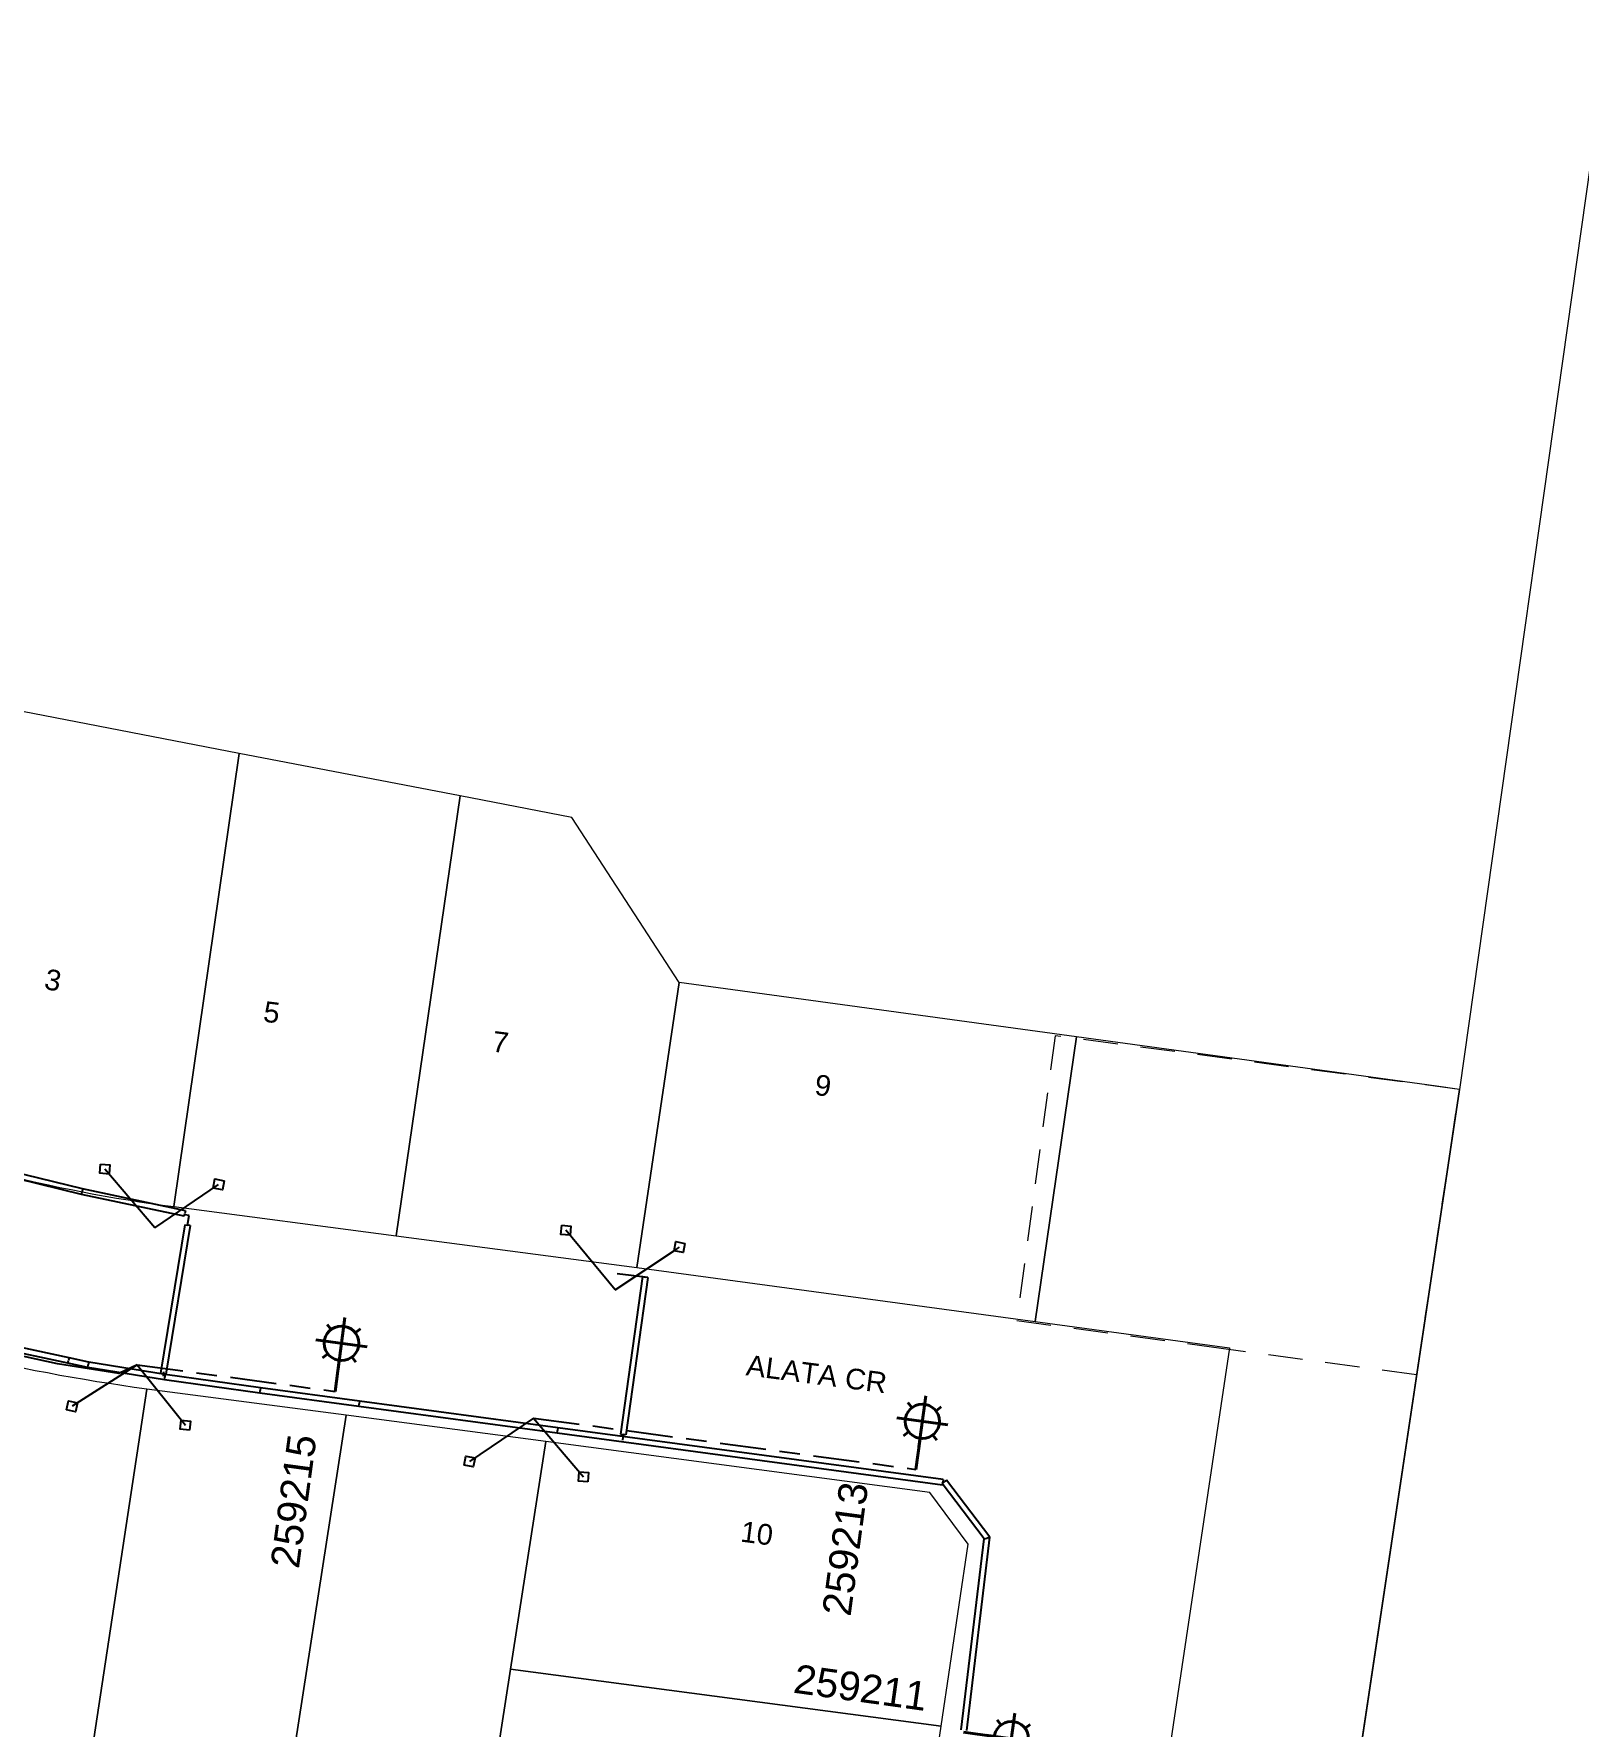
# Model space of a CAD drawing. Header units: metres. Extents: x 281818 to 283900, y 6133059 to 6135046.
# Drawn here: x 282355.7 to 282490.2, y 6134536.7 to 6134684 of the extents above; entities that cross this region are included whole.
import ezdxf
from ezdxf.enums import TextEntityAlignment as Align

# ---------------------------------------------------------------- set-up
doc = ezdxf.new("R2010")
doc.units = ezdxf.units.M
doc.linetypes.add('Cable Exist UG', pattern=[8.2, 4, -1.2, 1.8, -1.2])
doc.linetypes.add('Dash', pattern=[5, 3, -2])
doc.layers.get('0').update_dxf_attribs({"color": 6})
for name, color, linetype, lineweight in [('Cadastre Developer_SP_EXT', 9, 'Continuous', 5), ('Cadastre Land Parcels_SP_EXT', 9, 'Continuous', 5), ('Cadastre Roads_SP_EXT', 9, 'Continuous', 5)]:
    doc.layers.add(name, color=color, linetype=linetype, lineweight=lineweight)
for name, color, linetype in [('Duct_SP_EXT', 7, 'Continuous'), ('Equip_SP_SL_EXT', 7, 'Continuous'), ('Mains_LV_SL_EXT', 7, 'Continuous'), ('Services_SP_EXT', 7, 'Continuous'), ('Trench_SP_EXT', 7, 'Continuous')]:
    doc.layers.add(name, color=color, linetype=linetype)
doc.styles.add('iecARIAL', font='arial.ttf', dxfattribs={"height": 2})
doc.styles.get("Standard").update_dxf_attribs({"font": 'arial.ttf'})

# ---------------------------------------------------------------- blocks, each defined once
blk = doc.blocks.new('SL_LANTERN_EXT')
at = {"lineweight": 40}
for p, q in [((0, 1.97), (0, 6.47)), ((-1.46, 5.68), (-1.06, 5.28)), ((1.46, 5.68), (1.06, 5.28)), ((-2.25, 4.22), (2.25, 4.22)), ((-1.46, 2.76), (-1.06, 3.16)), ((1.46, 2.76), (1.06, 3.16)), ((0, 0), (0, 2.72))]:
    blk.add_line(p, q, dxfattribs=at)
blk.add_circle((0, 4.22), 1.5, dxfattribs=at)
at = {"style": 'iecARIAL', "flags": 8}
blk.add_attdef('ASSET_NUM', (1.5, 1.5), '', height=2.5, dxfattribs=at)
for tag, p, height, flags in [('OPERATING_VOLTAGE', (0.98, -1.65), 0.2, 9), ('CONSTRUCTED_VOLTAGE', (0.98, -0.65), 0.2, 9), ('CONTROL_TYPE', (0.98, -0.85), 0.2, 9), ('LANTERN_PURPOSE', (0.98, -1.05), 0.2, 9), ('LANTERN_TYPE', (0.98, -1.25), 0.2, 9), ('NO_PHASES', (0.98, -1.45), 0.2, 9), ('LNUMBER', (2.18, -3.25), 2.5, 8), ('ORIENTATION', (0.98, -1.85), 0.2, 9), ('OWNED_BY', (0.98, -2.05), 0.2, 9), ('STATE', (0.98, -2.25), 0.2, 9), ('USAGE', (0.98, -2.45), 0.2, 9), ('CEXIST', (0.98, -2.65), 0.2, 9), ('CNEW', (0.98, -2.85), 0.2, 9), ('CNUMBER', (0.98, -3.05), 0.2, 9), ('CREMOVE', (0.98, -3.25), 0.2, 9), ('CREPLACE', (0.98, -3.45), 0.2, 9), ('LKINGHEIGHT', (0.98, -3.65), 0.2, 9), ('LBRACKET', (0.98, -3.85), 0.2, 9), ('LBRACKETVOCAB', (0.98, -4.05), 0.2, 9), ('LCATEGORY', (0.98, -4.25), 0.2, 9), ('LCHARGE1', (0.98, -4.45), 0.2, 9), ('LCHARGE1PERCENT', (0.98, -4.65), 0.2, 9), ('LCHARGE2', (0.98, -4.85), 0.2, 9), ('LCHARGE2PERCENT', (0.98, -5.05), 0.2, 9), ('LCHARGE3', (0.98, -5.25), 0.2, 9), ('LCHARGE3PERCENT', (0.98, -5.45), 0.2, 9), ('LEXIST', (0.98, -5.65), 0.2, 9), ('LLAMP', (0.98, -5.85), 0.2, 9), ('LLAMPVOCAB', (0.98, -6.05), 0.2, 9), ('LMAST', (0.98, -6.25), 0.2, 9), ('LMASTVOCAB', (0.98, -6.45), 0.2, 9), ('LNEW', (0.98, -6.65), 0.2, 9), ('LANTNUMBER', (0.98, -6.85), 0.2, 9), ('LOUTREACH', (0.98, -7.25), 0.2, 9), ('LOUTREACHVOCAB', (0.98, -7.45), 0.2, 9), ('LRATECODE', (0.98, -7.65), 0.2, 9), ('LREMOVE', (0.98, -7.85), 0.2, 9), ('LREPLACE', (0.98, -8.05), 0.2, 9), ('LTYPE', (0.98, -8.25), 0.2, 9), ('LTYPEVOCAB', (0.98, -8.45), 0.2, 9), ('LEGEND', (0.98, -8.65), 0.2, 9), ('LOCATION', (0.98, -8.85), 0.2, 9), ('STREETNAME', (0.98, -9.25), 0.2, 9), ('SUBURB', (0.98, -9.45), 0.2, 1), ('NOTES', (0.98, -9.05), 0.2, 9)]:
    blk.add_attdef(tag, p, '', height=height, dxfattribs=dict(flags=flags))
blk = doc.blocks.new('CCP_EXT')
at = {"flags": 9}
for tag, p in [('STATE', (0, -1.8)), ('LIFE_SUPPORT', (0, -1.6)), ('NOTES', (0, -2))]:
    blk.add_attdef(tag, text='', height=0.2, dxfattribs=at).set_placement(p, align=Align.MIDDLE_LEFT)
blk.add_wipeout([(0, 0.57), (0.57, 0), (0, -0.57), (-0.57, 0)])
blk.add_lwpolyline([(-0.57, 0), (0, 0.57), (0.57, 0), (0, -0.57), (-0.57, 0)])
at = {"flags": 1}
blk.add_attdef('Z', (0, 0), '', height=0.2, dxfattribs=at)
at = {"flags": 9}
for tag, p in [('CCP_TYPE', (0, 0)), ('CONSTRUCTED_VOLTAGE', (0, -0.2)), ('OPERATING_VOLTAGE', (0, -0.6)), ('ORIENTATION', (0, -0.8)), ('OWNED_BY', (0, -1)), ('NO_PHASES', (0, -0.4)), ('USAGE', (0, -1.2)), ('LEGEND', (0, -1.4))]:
    blk.add_attdef(tag, text='', height=0.2, dxfattribs=at).set_placement(p, align=Align.MIDDLE_LEFT)

msp = doc.modelspace()

# ---------------------------------------------------------------- linework, layer by layer
at = {"layer": 'Cadastre Developer_SP_EXT', "linetype": 'Dash'}
msp.add_lwpolyline([(282479.81, 6134592.2), (282444.61, 6134596.87), (282441.28, 6134572.09), (282458.22, 6134569.81), (282476.09, 6134567.39), (282479.81, 6134592.2)], close=True, dxfattribs=at)
at = {"layer": 'Cadastre Land Parcels_SP_EXT', "linetype": 'Continuous'}
msp.add_lwpolyline([(283081.09, 6134971.02), (282655.31, 6135030.97), (282548.4, 6135046.02), (282527.82, 6134917.66), (282505.46, 6134773.87), (282494.82, 6134698.41), (282492.01, 6134678.54), (282479.81, 6134592.2), (282435.25, 6134294.79), (282348.72, 6134307.18), (282322.41, 6134310.94), (282319.91, 6134291.28), (282277.09, 6133955.6)], dxfattribs=at)
for points in [[(282373.61, 6134621.44), (282354.76, 6134625.08), (282349.19, 6134585.82), (282350.16, 6134585.56), (282351.13, 6134585.3), (282352.1, 6134585.04), (282353.08, 6134584.8), (282354.06, 6134584.56), (282355.04, 6134584.33), (282356.02, 6134584.11), (282357, 6134583.89), (282357.99, 6134583.68), (282358.98, 6134583.48), (282359.97, 6134583.28), (282360.96, 6134583.1), (282361.95, 6134582.92), (282362.94, 6134582.74), (282363.94, 6134582.58), (282364.93, 6134582.42), (282365.93, 6134582.27), (282366.93, 6134582.13), (282367.93, 6134582), (282373.61, 6134621.44)], [(282392.85, 6134617.73), (282373.61, 6134621.44), (282367.93, 6134582), (282387.26, 6134579.45), (282392.85, 6134617.73)], [(282411.89, 6134601.5), (282402.55, 6134615.86), (282392.85, 6134617.73), (282387.26, 6134579.45), (282408.21, 6134576.7), (282411.89, 6134601.5)], [(282446.49, 6134596.77), (282411.89, 6134601.5), (282408.21, 6134576.7), (282442.88, 6134572.02), (282446.49, 6134596.77)], [(282479.81, 6134592.2), (282477.8, 6134592.48), (282446.49, 6134596.77), (282442.88, 6134572.02), (282459.79, 6134569.71), (282446.5, 6134480.84), (282442.93, 6134457.03), (282438.11, 6134424.79), (282454.38, 6134422.51), (282479.81, 6134592.2)], [(282365.57, 6134566.13), (282364.48, 6134566.28), (282363.4, 6134566.44), (282362.31, 6134566.6), (282361.23, 6134566.77), (282360.15, 6134566.95), (282359.07, 6134567.13), (282357.99, 6134567.32), (282356.92, 6134567.53), (282355.84, 6134567.73), (282354.77, 6134567.95), (282353.7, 6134568.18), (282352.63, 6134568.41), (282351.56, 6134568.65), (282350.49, 6134568.9), (282349.43, 6134569.15), (282348.37, 6134569.42), (282345.29, 6134548.91), (282342.68, 6134530.96), (282359.87, 6134528.61), (282365.57, 6134566.13)], [(282382.93, 6134563.85), (282365.57, 6134566.13), (282359.87, 6134528.61), (282377.1, 6134526.22), (282382.93, 6134563.85)], [(282397.22, 6134541.77), (282400.28, 6134561.57), (282382.93, 6134563.85), (282377.1, 6134526.22), (282394.46, 6134523.94), (282397.22, 6134541.77)], [(282437.06, 6134552.63), (282433.7, 6134557.12), (282400.28, 6134561.57), (282397.22, 6134541.77), (282434.69, 6134536.8), (282437.06, 6134552.63)], [(282434.69, 6134536.8), (282397.22, 6134541.77), (282394.46, 6134523.94), (282432.02, 6134519), (282434.69, 6134536.8)]]:
    msp.add_lwpolyline(points, close=True, dxfattribs=at)
at = {"layer": 'Duct_SP_EXT'}
for p, q in [((282359.98, 6134583.54), (282350.71, 6134585.81)), ((282359.87, 6134583.07), (282350.59, 6134585.34)), ((282359.87, 6134583.07), (282359.93, 6134583.3)), ((282368.82, 6134581.17), (282359.87, 6134583.07)), ((282359.98, 6134583.54), (282359.93, 6134583.3)), ((282368.92, 6134581.64), (282359.98, 6134583.54)), ((282368.82, 6134581.17), (282368.87, 6134581.41)), ((282368.92, 6134581.64), (282368.87, 6134581.41)), ((282368.88, 6134580.43), (282366.75, 6134567.51)), ((282369.35, 6134580.35), (282367.22, 6134567.43)), ((282368.88, 6134580.43), (282369.11, 6134580.39)), ((282369.35, 6134580.35), (282369.11, 6134580.39)), ((282408.7, 6134575.91), (282406.79, 6134562.22)), ((282409.17, 6134575.85), (282407.27, 6134562.15)), ((282408.7, 6134575.91), (282408.93, 6134575.88)), ((282409.17, 6134575.85), (282408.93, 6134575.88)), ((282358.8, 6134568.86), (282349.25, 6134570.9)), ((282358.7, 6134568.39), (282349.14, 6134570.43)), ((282358.7, 6134568.39), (282358.75, 6134568.62)), ((282360.43, 6134568.01), (282358.7, 6134568.39)), ((282358.8, 6134568.86), (282358.75, 6134568.62)), ((282360.52, 6134568.48), (282358.8, 6134568.86)), ((282360.43, 6134568.01), (282360.47, 6134568.25)), ((282367.1, 6134566.93), (282360.43, 6134568.01)), ((282360.52, 6134568.48), (282360.47, 6134568.25)), ((282367.17, 6134567.4), (282360.52, 6134568.48)), ((282366.75, 6134567.51), (282366.99, 6134567.47)), ((282367.22, 6134567.43), (282366.99, 6134567.47)), ((282367.1, 6134566.93), (282367.14, 6134567.16)), ((282367.1, 6134566.92), (282367.14, 6134567.16)), ((282375.4, 6134565.77), (282367.1, 6134566.92)), ((282367.17, 6134567.4), (282367.14, 6134567.16)), ((282367.17, 6134567.4), (282367.14, 6134567.16)), ((282375.46, 6134566.24), (282367.17, 6134567.4)), ((282375.4, 6134565.77), (282375.43, 6134566)), ((282384.02, 6134564.61), (282375.4, 6134565.77)), ((282375.46, 6134566.24), (282375.43, 6134566)), ((282384.09, 6134565.08), (282375.46, 6134566.24)), ((282384.09, 6134565.08), (282384.06, 6134564.84)), ((282384.09, 6134565.08), (282384.06, 6134564.84)), ((282401.35, 6134562.76), (282384.09, 6134565.08)), ((282384.02, 6134564.61), (282384.06, 6134564.84)), ((282384.02, 6134564.61), (282384.06, 6134564.84)), ((282401.29, 6134562.29), (282384.02, 6134564.61)), ((282401.29, 6134562.29), (282401.32, 6134562.53)), ((282401.29, 6134562.29), (282401.32, 6134562.53)), ((282401.35, 6134562.76), (282401.32, 6134562.53)), ((282401.35, 6134562.76), (282401.32, 6134562.53)), ((282406.79, 6134562.22), (282407.03, 6134562.18)), ((282407.27, 6134562.15), (282407.03, 6134562.18)), ((282434.78, 6134557.91), (282434.97, 6134558.05)), ((282438.44, 6134553.09), (282434.78, 6134557.91)), ((282434.82, 6134557.78), (282434.85, 6134558.02)), ((282434.88, 6134558.26), (282434.85, 6134558.02)), ((282435.16, 6134558.2), (282434.97, 6134558.05)), ((282438.94, 6134553.23), (282435.16, 6134558.2)), ((282436.93, 6134536.43), (282438.94, 6134553.23)), ((282438.44, 6134553.09), (282438.69, 6134553.16)), ((282438.94, 6134553.23), (282438.69, 6134553.16)), ((282436.45, 6134536.49), (282438.44, 6134553.09))]:
    msp.add_line(p, q, dxfattribs=at)
at = {"layer": 'Mains_LV_SL_EXT', "linetype": 'Cable Exist UG'}
msp.add_lwpolyline([(282364.73, 6134568.25), (282381.95, 6134565.93)], dxfattribs=at)
at = {"layer": 'Services_SP_EXT'}
msp.add_lwpolyline([(282364.73, 6134568.25), (282363.12, 6134567.49), (282363.12, 6134567.49), (282357.78, 6134568.33), (282347.55, 6134570.56), (282343.15, 6134568.09)], dxfattribs=at)
at = {"layer": 'Trench_SP_EXT', "linetype": 'Cable Exist UG'}
for points in [[(282369.11, 6134580.39), (282369.24, 6134581.23), (282368.87, 6134581.3)], [(282408.93, 6134575.88), (282406.51, 6134576.15)], [(282367.03, 6134567.62), (282366.98, 6134567.24)], [(282407.03, 6134562.18), (282406.97, 6134561.68)]]:
    msp.add_lwpolyline(points, dxfattribs=at)

# ---------------------------------------------------------------- block references
at = {"layer": 'Equip_SP_SL_EXT'}
ref = msp.add_blockref('SL_LANTERN_EXT', (282381.95, 6134565.93), dxfattribs=dict(at, rotation=352.3490609660905))
ref.add_attrib('ASSET_NUM', '259215', dxfattribs={"layer": '0', "height": 2.5, "rotation": 82.3476, "style": 'iecARIAL'}).set_placement((282379.11, 6134562.15), align=Align.MIDDLE_RIGHT)
ref = msp.add_blockref('SL_LANTERN_EXT', (282432.5, 6134559.14), dxfattribs=dict(at, rotation=352.3476309730555))
ref.add_attrib('ASSET_NUM', '259213', dxfattribs={"layer": '0', "height": 2.5, "rotation": 82.3476, "style": 'iecARIAL'}).set_placement((282427.12, 6134558), align=Align.MIDDLE_RIGHT)
ref = msp.add_blockref('SL_LANTERN_EXT', (282436.63, 6134536.29), dxfattribs=dict(at, rotation=262.0897893613193))
ref.add_attrib('ASSET_NUM', '259211', dxfattribs={"layer": '0', "height": 2.5, "rotation": 352.0897, "style": 'iecARIAL'}).set_placement((282433.46, 6134539.36), align=Align.MIDDLE_RIGHT)

# ---------------------------------------------------------------- texts
at = {"layer": 'Cadastre Land Parcels_SP_EXT'}
for s, rotation, p in [('3', 349.2707, (282356.55, 6134600.96)), ('5', 352.6903, (282375.63, 6134598.11)), ('7', 352.6907, (282395.54, 6134595.51)), ('9', 352.5163, (282423.61, 6134591.74)), ('10', 352.6088, (282417.16, 6134552.87))]:
    msp.add_text(s, height=1.8, rotation=rotation, dxfattribs=at).set_placement(p)
at = {"layer": 'Cadastre Roads_SP_EXT'}
msp.add_text('ALATA CR', height=1.8, rotation=352.6088, dxfattribs=at).set_placement((282417.65, 6134567.34))

# ---------------------------------------------------------------- next in the draw order: block references
at = {"layer": 'Services_SP_EXT'}
for p, rotation in [((282361.91, 6134585.27), 310.3483450631848), ((282371.82, 6134583.94), 214.3483451259574), ((282402.04, 6134579.95), 309.5497165910694), ((282411.93, 6134578.48), 213.5497167042013), ((282359.06, 6134564.63), 32.55505093688672), ((282368.92, 6134562.99), 128.555050875452), ((282393.66, 6134559.82), 34.3478130974333), ((282403.57, 6134558.49), 130.3478127365883)]:
    msp.add_blockref('CCP_EXT', p, dxfattribs=dict(at, rotation=rotation))

# ---------------------------------------------------------------- next in the draw order: linework, layer by layer
at = {"layer": 'Duct_SP_EXT'}
for p, q in [((282434.82, 6134557.78), (282401.29, 6134562.29)), ((282434.88, 6134558.26), (282401.35, 6134562.76))]:
    msp.add_line(p, q, dxfattribs=at)
at = {"layer": 'Mains_LV_SL_EXT', "linetype": 'Cable Exist UG'}
msp.add_lwpolyline([(282399.22, 6134563.61), (282432.5, 6134559.14)], dxfattribs=at)
at = {"layer": 'Services_SP_EXT'}
for points in [[(282366.26, 6134580.15), (282361.91, 6134585.27)], [(282366.26, 6134580.15), (282371.82, 6134583.94)], [(282406.32, 6134574.77), (282402.04, 6134579.95)], [(282406.32, 6134574.77), (282411.93, 6134578.48)], [(282364.73, 6134568.25), (282359.06, 6134564.63)], [(282364.73, 6134568.25), (282368.92, 6134562.99)], [(282399.22, 6134563.61), (282393.66, 6134559.82)], [(282399.22, 6134563.61), (282403.57, 6134558.49)]]:
    msp.add_lwpolyline(points, dxfattribs=at)

doc.saveas('drawing.dxf')
